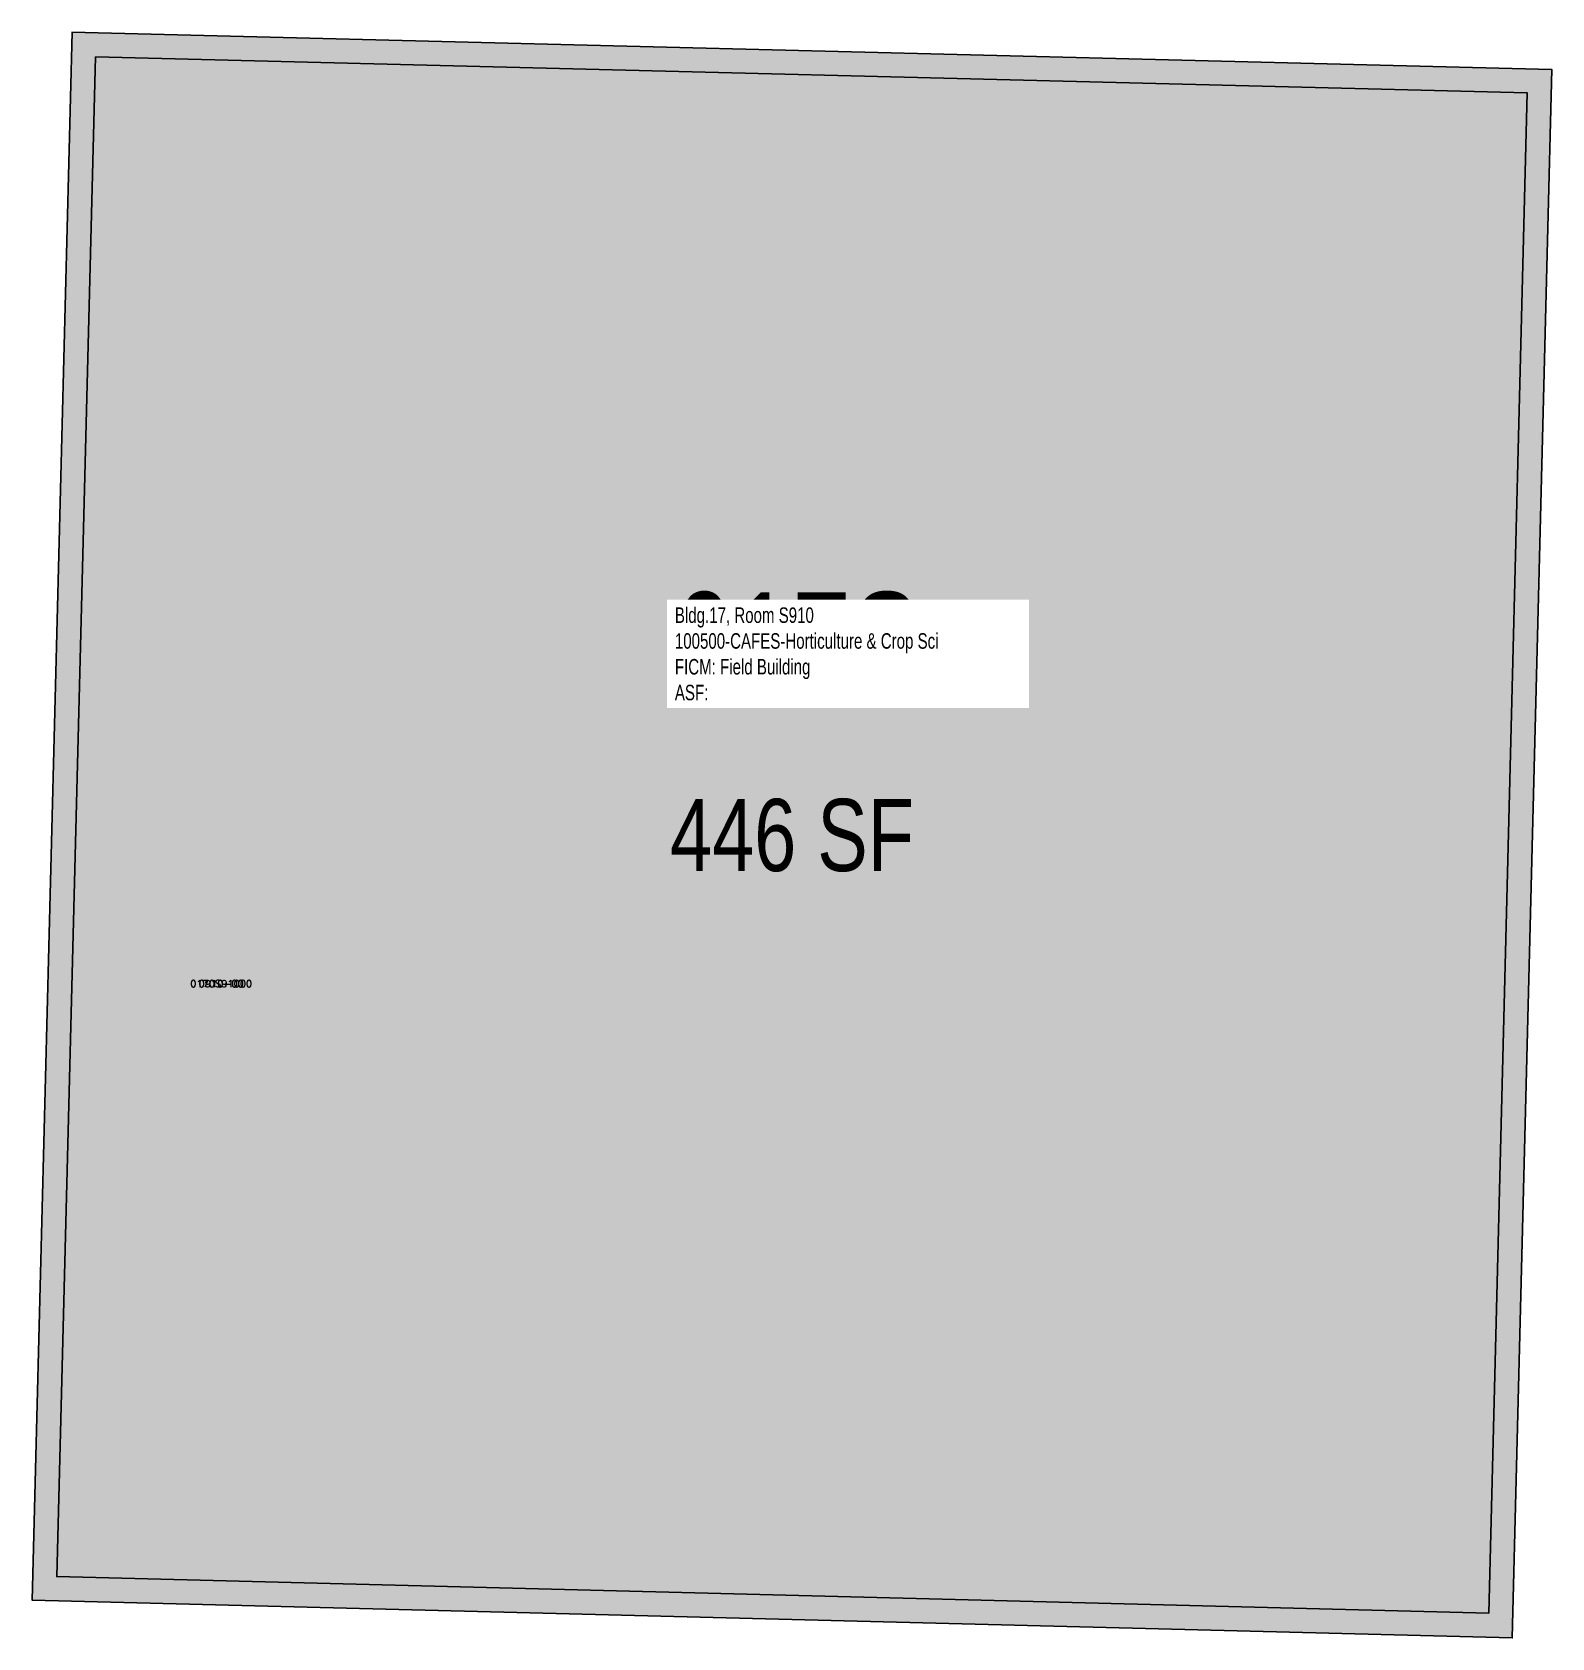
# Model space of a CAD drawing. Header units: inches. Extents: x 18 to 271, y 0 to 267.
import ezdxf
from ezdxf.enums import TextEntityAlignment as Align

# ---------------------------------------------------------------- set-up
doc = ezdxf.new("R2010")
doc.units = ezdxf.units.IN
doc.header["$MEASUREMENT"] = 0
for name, color, linetype in [('A-IDEN-RNUM', 7, 'Continuous'), ('A-IDEN-SNUM', 4, 'Continuous'), ('A-IDEN-VNUM', 4, 'Continuous'), ('A-WALL', 5, 'Continuous'), ('AREA-TEXT', 3, 'Continuous'), ('Rooms-Category-Color', 7, 'Continuous'), ('Rooms-College-Color', 7, 'Continuous'), ('Rooms-Department-Color', 7, 'Continuous'), ('Rooms-Division-Color', 7, 'Continuous'), ('Rooms-Information', 7, 'Continuous')]:
    doc.layers.add(name, color=color, linetype=linetype)
doc.styles.add('AREA', font='arial.ttf', dxfattribs={"width": 0.75, "height": 60})
doc.styles.add('ID', font='ARIALN.TTF', dxfattribs={"width": 0.85, "height": 0.25})
doc.styles.add('ROOMSNUMBER', font='TXT.SHX', dxfattribs={"height": 1})

msp = doc.modelspace()

# ---------------------------------------------------------------- hatches: boundary and pattern name
at = {"layer": 'Rooms-Category-Color', "true_color": 0xfbafa2}
msp.add_hatch(color=21, dxfattribs=at).paths.add_polyline_path([(24.65, 266.92), (270.67, 260.66), (264.07, 0), (18.04, 6.28)])
at = {"layer": 'Rooms-College-Color', "true_color": 0xadadad}
msp.add_hatch(color=253, dxfattribs=at).paths.add_polyline_path([(24.65, 266.92), (270.67, 260.66), (264.07, 0), (18.04, 6.28)])
at = {"layer": 'Rooms-Department-Color', "true_color": 0xe3c5e1}
msp.add_hatch(color=254, dxfattribs=at).paths.add_polyline_path([(24.65, 266.92), (270.67, 260.66), (264.07, 0), (18.04, 6.28)])
at = {"layer": 'Rooms-Division-Color', "true_color": 0xe3c5e1}
msp.add_hatch(color=254, dxfattribs=at).paths.add_polyline_path([(24.65, 266.92), (270.67, 260.66), (264.07, 0), (18.04, 6.28)])

# ---------------------------------------------------------------- linework, layer by layer
at = {"layer": 'A-WALL'}
msp.add_lwpolyline([(24.65, 266.92), (270.67, 260.7), (264.07, 0), (18.04, 6.28), (24.67, 266.92)], dxfattribs=at)
msp.add_lwpolyline([(28.56, 262.82), (266.57, 256.8), (260.18, 4.1), (22.14, 10.18)], close=True, dxfattribs=at)

# ---------------------------------------------------------------- texts
at = {"layer": 'A-IDEN-RNUM', "style": 'ROOMSNUMBER'}
msp.add_text('0910-00', height=1.2, dxfattribs=at).set_placement((49.47, 108.74), align=Align.MIDDLE)
at = {"layer": 'A-IDEN-SNUM', "style": 'ROOMSNUMBER'}
msp.add_text('0170S91000', height=1.2, dxfattribs=at).set_placement((49.47, 108.74), align=Align.MIDDLE)
at = {"layer": 'A-IDEN-VNUM', "style": 'ID', "width": 0.85}
msp.add_text('017S', height=18, dxfattribs=at).set_placement((145.35, 164.83), align=Align.MIDDLE)
at = {"layer": 'AREA-TEXT', "style": 'AREA', "width": 0.75}
msp.add_text('446 SF', height=12, dxfattribs=at).set_placement((144.35, 133.46), align=Align.MIDDLE_CENTER)

# ---------------------------------------------------------------- next in the draw order: texts
at = {"layer": 'Rooms-Information', "insert": (124.88, 155.82), "char_height": 2.5714, "width": 57.6, "attachment_point": 7, "style": 'ID', "bg_fill": 3, "box_fill_scale": 1.5, "bg_fill_color": 256, "bg_fill_true_color": 13158600, "bg_fill_transparency": 0}
msp.add_mtext('Bldg.17, Room S910^M^J100500-CAFES-Horticulture & Crop Sci^M^JFICM: Field Building^M^JASF: ', dxfattribs=at)

doc.saveas('drawing.dxf')
